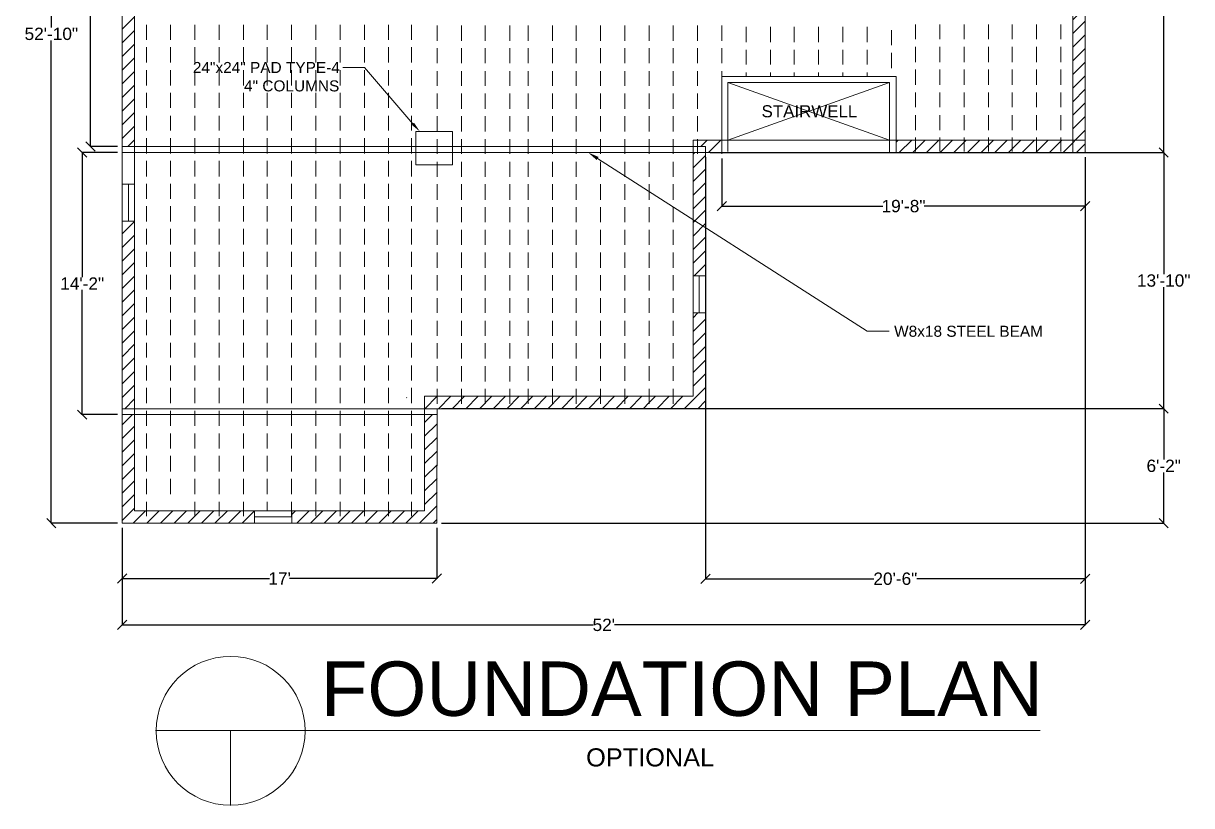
# Model space of a CAD drawing. Header units: inches. Extents: x 2489 to 6987, y 91 to 1364.
# Drawn here: x 6230 to 6987, y 273 to 780 of the extents above; entities that cross this region are included whole.
import ezdxf

# ---------------------------------------------------------------- set-up
doc = ezdxf.new("R2010")
doc.units = ezdxf.units.IN
doc.header["$MEASUREMENT"] = 0
for name, color, linetype in [('PDF2_Geometry', 7, 'Continuous'), ('PDF_Geometry', 7, 'Continuous'), ('PDF_Solid Fills', 7, 'Continuous'), ('PDF_Text', 7, 'Continuous')]:
    doc.layers.add(name, color=color, linetype=linetype)
doc.styles.add('PDF Arial', font='arial.ttf')
doc.styles.get("Standard").update_dxf_attribs({"font": 'arial.ttf'})
doc.dimstyles.get("Standard").update_dxf_attribs({"dimtxt": 8, "dimasz": 6, "dimexe": 0.18, "dimexo": 3, "dimgap": 0.09, "dimtad": 0, "dimtih": 1, "dimtoh": 1, "dimdec": 4, "dimzin": 0, "dimdsep": 46, "dimlunit": 4, "dimtxsty": 'Standard', "dimblk": 'OBLIQUE', "dimcen": 0.09, "dimadec": 0, "dimazin": 0, "dimtfac": 1, "dimtdec": 4, "dimtofl": 0, "dimtmove": 0, "dimatfit": 3, "dimldrblk": 'OBLIQUE', "dimfxl": 1, "dimtolj": 1, "dimtzin": 0, "dimarcsym": 0})

# ---------------------------------------------------------------- blocks, each defined once
blk = doc.blocks.new('_Oblique')
at = {"color": 0, "linetype": 'ByBlock', "lineweight": -2}
blk.add_line((-0.5, -0.5), (0.5, 0.5), dxfattribs=at)
blk = doc.blocks.new('*D169')
at = {"color": 0, "lineweight": -2, "transparency": 16777216}
for p, q in [((6920.78, 1019.92), (6968.78, 1019.92)), ((6968.6, 1019.92), (6968.6, 862.04)), ((6968.6, 695.94), (6968.6, 853.83)), ((6920.78, 695.94), (6968.78, 695.94))]:
    blk.add_line(p, q, dxfattribs=at)
at = {"layer": 'Defpoints', "color": 0, "lineweight": 15, "transparency": 16777216}
for p in [(6917.78, 1019.92), (6968.6, 1019.92), (6917.78, 695.94)]:
    blk.add_point(p, dxfattribs=at)
at = {"color": 0, "lineweight": -2, "transparency": 16777216, "xscale": 6, "yscale": 6, "zscale": 6}
for p, rotation in [((6968.6, 1019.92), 90), ((6968.6, 695.94), 270)]:
    blk.add_blockref('_Oblique', p, dxfattribs=dict(at, rotation=rotation))
at = {"color": 0, "lineweight": 15, "transparency": 16777216, "insert": (6968.6, 857.93), "char_height": 8, "attachment_point": 5}
blk.add_mtext("\\A1;27'", dxfattribs=at)
blk = doc.blocks.new('*D172')
at = {"color": 0, "lineweight": -2, "transparency": 16777216}
for p, q in [((6290.78, 1089.77), (6247.61, 1089.77)), ((6247.79, 1089.77), (6247.79, 776.95)), ((6247.79, 455.79), (6247.79, 768.61)), ((6290.78, 455.79), (6247.61, 455.79))]:
    blk.add_line(p, q, dxfattribs=at)
at = {"layer": 'Defpoints', "color": 0, "lineweight": 15, "transparency": 16777216}
for p in [(6293.78, 1089.77), (6247.79, 455.79), (6293.78, 455.79)]:
    blk.add_point(p, dxfattribs=at)
at = {"color": 0, "lineweight": -2, "transparency": 16777216, "xscale": 6, "yscale": 6, "zscale": 6}
for p, rotation in [((6247.79, 1089.77), 90), ((6247.79, 455.79), 270)]:
    blk.add_blockref('_Oblique', p, dxfattribs=dict(at, rotation=rotation))
at = {"color": 0, "lineweight": 15, "transparency": 16777216, "insert": (6247.79, 772.78), "char_height": 8, "attachment_point": 5}
blk.add_mtext('\\A1;52\'-10"', dxfattribs=at)
blk = doc.blocks.new('*D173')
at = {"color": 0, "lineweight": -2, "transparency": 16777216}
for p, q in [((6293.78, 452.79), (6293.78, 419.74)), ((6497.68, 452.79), (6497.68, 419.74)), ((6293.78, 419.92), (6389.23, 419.92)), ((6497.68, 419.92), (6402.23, 419.92))]:
    blk.add_line(p, q, dxfattribs=at)
at = {"layer": 'Defpoints', "color": 0, "lineweight": 15, "transparency": 16777216}
for p in [(6293.78, 455.79), (6497.68, 455.79), (6497.68, 419.92)]:
    blk.add_point(p, dxfattribs=at)
at = {"color": 0, "lineweight": -2, "transparency": 16777216, "xscale": 6, "yscale": 6, "zscale": 6, "rotation": 180}
blk.add_blockref('_Oblique', (6293.78, 419.92), dxfattribs=at)
at = {"color": 0, "lineweight": -2, "transparency": 16777216, "xscale": 6, "yscale": 6, "zscale": 6}
blk.add_blockref('_Oblique', (6497.68, 419.92), dxfattribs=at)
at = {"color": 0, "lineweight": 15, "transparency": 16777216, "insert": (6395.73, 419.92), "char_height": 8, "attachment_point": 5}
blk.add_mtext("\\A1;17'", dxfattribs=at)
blk = doc.blocks.new('*D174')
at = {"color": 0, "lineweight": -2, "transparency": 16777216}
for p, q in [((6674.64, 695.94), (6968.78, 695.94)), ((6968.6, 695.94), (6968.6, 617.13)), ((6968.6, 529.97), (6968.6, 608.78)), ((6674.64, 529.97), (6968.78, 529.97))]:
    blk.add_line(p, q, dxfattribs=at)
at = {"layer": 'Defpoints', "color": 0, "lineweight": 15, "transparency": 16777216}
for p in [(6671.64, 695.94), (6968.6, 695.94), (6671.64, 529.97)]:
    blk.add_point(p, dxfattribs=at)
at = {"color": 0, "lineweight": -2, "transparency": 16777216, "xscale": 6, "yscale": 6, "zscale": 6}
for p, rotation in [((6968.6, 695.94), 90), ((6968.6, 529.97), 270)]:
    blk.add_blockref('_Oblique', p, dxfattribs=dict(at, rotation=rotation))
at = {"color": 0, "lineweight": 15, "transparency": 16777216, "insert": (6968.6, 612.95), "char_height": 8, "attachment_point": 5}
blk.add_mtext('\\A1;13\'-10"', dxfattribs=at)
blk = doc.blocks.new('*D175')
at = {"color": 0, "lineweight": -2, "transparency": 16777216}
for p, q in [((6500.68, 529.97), (6968.78, 529.97)), ((6968.6, 529.97), (6968.6, 497.05)), ((6968.6, 455.79), (6968.6, 488.7)), ((6500.68, 455.79), (6968.78, 455.79))]:
    blk.add_line(p, q, dxfattribs=at)
at = {"layer": 'Defpoints', "color": 0, "lineweight": 15, "transparency": 16777216}
for p in [(6497.68, 529.97), (6968.6, 529.97), (6497.68, 455.79)]:
    blk.add_point(p, dxfattribs=at)
at = {"color": 0, "lineweight": -2, "transparency": 16777216, "xscale": 6, "yscale": 6, "zscale": 6}
for p, rotation in [((6968.6, 529.97), 90), ((6968.6, 455.79), 270)]:
    blk.add_blockref('_Oblique', p, dxfattribs=dict(at, rotation=rotation))
at = {"color": 0, "lineweight": 15, "transparency": 16777216, "insert": (6968.6, 492.88), "char_height": 8, "attachment_point": 5}
blk.add_mtext('\\A1;6\'-2"', dxfattribs=at)
blk = doc.blocks.new('*D176')
at = {"color": 0, "lineweight": -2, "transparency": 16777216}
for p, q in [((6917.78, 692.94), (6917.78, 389.66)), ((6293.78, 452.79), (6293.78, 389.66)), ((6293.78, 389.84), (6598.9, 389.84)), ((6917.78, 389.84), (6612.66, 389.84))]:
    blk.add_line(p, q, dxfattribs=at)
at = {"layer": 'Defpoints', "color": 0, "lineweight": 15, "transparency": 16777216}
for p in [(6917.78, 695.94), (6293.78, 455.79), (6917.78, 389.84)]:
    blk.add_point(p, dxfattribs=at)
at = {"color": 0, "lineweight": -2, "transparency": 16777216, "xscale": 6, "yscale": 6, "zscale": 6, "rotation": 180}
blk.add_blockref('_Oblique', (6293.78, 389.84), dxfattribs=at)
at = {"color": 0, "lineweight": -2, "transparency": 16777216, "xscale": 6, "yscale": 6, "zscale": 6}
blk.add_blockref('_Oblique', (6917.78, 389.84), dxfattribs=at)
at = {"color": 0, "lineweight": 15, "transparency": 16777216, "insert": (6605.78, 389.84), "char_height": 8, "attachment_point": 5}
blk.add_mtext("\\A1;52'", dxfattribs=at)
blk = doc.blocks.new('*D177')
at = {"color": 0, "lineweight": -2, "transparency": 16777216}
for p, q in [((6671.64, 692.94), (6671.64, 419.56)), ((6917.78, 692.94), (6917.78, 419.56)), ((6671.64, 419.74), (6780.81, 419.74)), ((6917.78, 419.74), (6808.61, 419.74))]:
    blk.add_line(p, q, dxfattribs=at)
at = {"layer": 'Defpoints', "color": 0, "lineweight": 15, "transparency": 16777216}
for p in [(6671.64, 695.94), (6917.78, 695.94), (6917.78, 419.74)]:
    blk.add_point(p, dxfattribs=at)
at = {"color": 0, "lineweight": -2, "transparency": 16777216, "xscale": 6, "yscale": 6, "zscale": 6, "rotation": 180}
blk.add_blockref('_Oblique', (6671.64, 419.74), dxfattribs=at)
at = {"color": 0, "lineweight": -2, "transparency": 16777216, "xscale": 6, "yscale": 6, "zscale": 6}
blk.add_blockref('_Oblique', (6917.78, 419.74), dxfattribs=at)
at = {"color": 0, "lineweight": 15, "transparency": 16777216, "insert": (6794.71, 419.74), "char_height": 8, "attachment_point": 5}
blk.add_mtext('\\A1;20\'-6"', dxfattribs=at)
blk = doc.blocks.new('*D179')
at = {"color": 0, "lineweight": -2, "transparency": 16777216}
for p, q in [((6290.78, 695.94), (6267.59, 695.94)), ((6267.77, 695.94), (6267.77, 615.13)), ((6267.77, 526.1), (6267.77, 606.92)), ((6290.78, 526.1), (6267.59, 526.1))]:
    blk.add_line(p, q, dxfattribs=at)
at = {"layer": 'Defpoints', "color": 0, "lineweight": 15, "transparency": 16777216}
for p in [(6293.78, 695.94), (6267.77, 526.1), (6293.78, 526.1)]:
    blk.add_point(p, dxfattribs=at)
at = {"color": 0, "lineweight": -2, "transparency": 16777216, "xscale": 6, "yscale": 6, "zscale": 6}
for p, rotation in [((6267.77, 695.94), 90), ((6267.77, 526.1), 270)]:
    blk.add_blockref('_Oblique', p, dxfattribs=dict(at, rotation=rotation))
at = {"color": 0, "lineweight": 15, "transparency": 16777216, "insert": (6267.77, 611.02), "char_height": 8, "attachment_point": 5}
blk.add_mtext('\\A1;14\'-2"', dxfattribs=at)
blk = doc.blocks.new('*D181')
at = {"color": 0, "lineweight": -2, "transparency": 16777216}
for p, q in [((6290.78, 894.77), (6273.05, 894.77)), ((6273.23, 894.77), (6273.23, 801.46)), ((6273.23, 699.81), (6273.23, 793.11)), ((6290.78, 699.81), (6273.05, 699.81))]:
    blk.add_line(p, q, dxfattribs=at)
at = {"layer": 'Defpoints', "color": 0, "lineweight": 15, "transparency": 16777216}
for p in [(6273.23, 894.77), (6293.78, 894.77), (6293.78, 699.81)]:
    blk.add_point(p, dxfattribs=at)
at = {"color": 0, "lineweight": -2, "transparency": 16777216, "xscale": 6, "yscale": 6, "zscale": 6}
for p, rotation in [((6273.23, 894.77), 90), ((6273.23, 699.81), 270)]:
    blk.add_blockref('_Oblique', p, dxfattribs=dict(at, rotation=rotation))
at = {"color": 0, "lineweight": 15, "transparency": 16777216, "insert": (6273.23, 797.29), "char_height": 8, "attachment_point": 5}
blk.add_mtext('\\A1;16\'-2"', dxfattribs=at)
blk = doc.blocks.new('*D182')
at = {"color": 0, "lineweight": -2, "transparency": 16777216}
for p, q in [((6682.21, 691.98), (6682.21, 660.99)), ((6917.78, 692.94), (6917.78, 660.99)), ((6682.21, 661.17), (6786.54, 661.17)), ((6917.78, 661.17), (6813.45, 661.17))]:
    blk.add_line(p, q, dxfattribs=at)
at = {"layer": 'Defpoints', "color": 0, "lineweight": 15, "transparency": 16777216}
for p in [(6682.21, 694.98), (6917.78, 695.94), (6917.78, 661.17)]:
    blk.add_point(p, dxfattribs=at)
at = {"color": 0, "lineweight": -2, "transparency": 16777216, "xscale": 6, "yscale": 6, "zscale": 6, "rotation": 180}
blk.add_blockref('_Oblique', (6682.21, 661.17), dxfattribs=at)
at = {"color": 0, "lineweight": -2, "transparency": 16777216, "xscale": 6, "yscale": 6, "zscale": 6}
blk.add_blockref('_Oblique', (6917.78, 661.17), dxfattribs=at)
at = {"color": 0, "lineweight": 15, "transparency": 16777216, "insert": (6800, 661.17), "char_height": 8, "attachment_point": 5}
blk.add_mtext('\\A1;19\'-8"', dxfattribs=at)

msp = doc.modelspace()

# ---------------------------------------------------------------- hatches: boundary and pattern name
at = {"lineweight": 15}
h = msp.add_hatch(dxfattribs=at)
h.set_pattern_fill('ANSI31', color=256, scale=50)
h.set_pattern_definition([(45, (-4910.019, 99.044), (-4.4194174, 4.4194174), [])])
h.paths.add_polyline_path([(6301.7828, 1081.76937), (6418.98925, 1081.76934), (6418.98925, 1089.76934), (6293.78287, 1089.76937), (6293.78148, 941.52289), (6301.78148, 941.52289)])
h.paths.add_polyline_path([(6301.78101, 890.58577), (6293.78101, 890.58577), (6293.77922, 699.80588), (6301.77922, 699.80588)])
h.paths.add_polyline_path([(6301.78126, 917.52289), (6293.78126, 917.52289), (6293.78105, 894.76937), (6301.78105, 894.76937)])
h.paths.add_polyline_path([(6301.77877, 651.40146), (6293.77877, 651.40146), (6293.77763, 529.96549), (6301.77763, 529.96549)])
h.paths.add_polyline_path([(6301.7776, 526.10374), (6293.7776, 526.10374), (6293.77694, 455.79072), (6379.55072, 455.79072), (6379.55072, 463.79072), (6301.77701, 463.79072)])
h.paths.add_polyline_path([(6497.80686, 526.10374), (6489.6805, 526.10374), (6489.6805, 463.79072), (6403.55072, 463.79072), (6403.55072, 455.79072), (6497.6805, 455.79072)])
h.paths.add_polyline_path([(6489.6805, 537.96549), (6489.6805, 529.96549), (6497.8138, 529.96549), (6671.6421, 529.96549), (6671.6421, 591.99778), (6663.6421, 591.99778), (6663.6421, 537.96549), (6635.22898, 537.96549), (6635.22898, 533.10556), (6635.22909, 533.10553), (6635.22909, 537.96549)])
h.paths.add_polyline_path([(6671.6421, 695.94413), (6663.6421, 695.94413), (6663.6421, 652.42318), (6671.6421, 647.2961)])
h.paths.add_polyline_path([(6671.6421, 647.2961), (6663.6421, 652.42318), (6663.6421, 615.99778), (6671.6421, 615.99778)])
h.paths.add_polyline_path([(6682.21399, 703.94413), (6666.44511, 703.94413), (6666.44511, 699.80591), (6671.6421, 699.80591), (6671.6421, 695.94413), (6682.21399, 695.94413)])
h.paths.add_polyline_path([(6795.17126, 703.94415), (6795.17126, 695.94414), (6909.78286, 695.94416), (6909.78286, 703.94416)])
h.paths.add_polyline_path([(6917.78286, 703.94416), (6909.78286, 703.94416), (6909.78286, 695.94416), (6917.78286, 695.94416)])
h.paths.add_polyline_path([(6917.78286, 848.75385), (6909.78286, 848.75385), (6909.78286, 703.94416), (6917.78286, 703.94416)])
h.paths.add_polyline_path([(6917.78286, 890.58577), (6909.78286, 890.58577), (6909.78286, 872.75385), (6917.78286, 872.75385)])
h.paths.add_polyline_path([(6917.78286, 1019.91858), (6797.69372, 1019.91858), (6797.69372, 1011.91858), (6909.78286, 1011.91858), (6909.78286, 894.76937), (6917.78286, 894.76937)])
h.paths.add_polyline_path([(6712.20039, 1019.91858), (6557.55257, 1019.91858), (6557.55256, 1089.7693), (6442.98925, 1089.76933), (6442.98925, 1081.76933), (6549.55256, 1081.76931), (6549.55257, 1011.91858), (6706.4028, 1011.91858)])

# ---------------------------------------------------------------- linework, layer by layer
for p, q in [((6293.78287, 1089.76937), (6293.77694, 455.79072)), ((6301.7828, 1081.76937), (6301.77701, 463.79072)), ((6917.78286, 695.94416), (6917.78286, 1019.91858)), ((6909.78286, 695.94416), (6909.78286, 1011.91858)), ((6663.6421, 703.94413), (6917.78285, 703.94416)), ((6663.6421, 537.96549), (6663.6421, 703.94413)), ((6671.6421, 529.96549), (6671.6421, 699.80591)), ((6671.6421, 695.94413), (6917.78286, 695.94416)), ((6489.6805, 463.79072), (6489.6805, 537.96549)), ((6489.6805, 537.96549), (6663.6421, 537.96549)), ((6497.6805, 529.96549), (6671.6421, 529.96549)), ((6497.6805, 455.79072), (6497.8138, 529.96549)), ((6301.77701, 463.79072), (6489.6805, 463.79072)), ((6293.77694, 455.79072), (6497.6805, 455.79072))]:
    msp.add_line(p, q, dxfattribs=at)
at = {"layer": 'PDF2_Geometry', "lineweight": 9}
for p, q in [((6301.77877, 675.40146), (6293.77877, 675.40146)), ((6293.77877, 651.40146), (6293.77877, 675.40146)), ((6297.77877, 675.40146), (6297.77877, 651.40146)), ((6301.77877, 675.40146), (6301.77877, 651.40146)), ((6301.77877, 651.40146), (6293.77877, 651.40146)), ((6671.6421, 615.99778), (6663.6421, 615.99778)), ((6663.6421, 591.99778), (6663.6421, 615.99778)), ((6667.6421, 615.99778), (6667.6421, 591.99778)), ((6671.6421, 615.99778), (6671.6421, 591.99778)), ((6671.6421, 591.99778), (6663.6421, 591.99778)), ((6379.55072, 463.79072), (6379.55072, 455.79072)), ((6379.55072, 463.79072), (6403.55072, 463.79072)), ((6403.55072, 463.79072), (6403.55072, 455.79072)), ((6379.55072, 459.79072), (6403.55072, 459.79072)), ((6403.55072, 455.79072), (6379.55072, 455.79072))]:
    msp.add_line(p, q, dxfattribs=at)
at = {"layer": 'PDF_Geometry', "lineweight": 9}
for points in [[(6309.55185, 778.65064), (6309.55185, 768.99617)], [(6324.99897, 778.65064), (6324.99897, 768.99617)], [(6340.76786, 778.65064), (6340.76786, 768.99617)], [(6356.53686, 778.65064), (6356.53686, 768.99617)], [(6387.75299, 778.65064), (6387.75299, 768.99617)], [(6419.29089, 778.65064), (6419.29089, 768.99617)], [(6435.05977, 778.65064), (6435.05977, 768.99617)], [(6450.82878, 778.65064), (6450.82878, 768.99617)], [(6466.2759, 778.65064), (6466.2759, 768.99617)], [(6481.2759, 778.65064), (6481.2759, 768.99617)], [(6497.8138, 778.32882), (6497.8138, 768.35256)], [(6513.5828, 778.32882), (6513.5828, 768.35256)], [(6529.0298, 778.32882), (6529.0298, 768.35256)], [(6544.79893, 778.32882), (6544.79893, 768.35256)], [(6556.70595, 778.32889), (6556.70595, 768.35262)], [(6572.47508, 778.32889), (6572.47508, 768.35262)], [(6587.92208, 778.32889), (6587.92208, 768.35262)], [(6603.69096, 778.32889), (6603.69096, 768.35262)], [(6619.46009, 778.32889), (6619.46009, 768.35262)], [(6635.22898, 778.32889), (6635.22898, 768.35262)], [(6650.67622, 778.32889), (6650.67622, 768.35262)], [(6666.44511, 778.32889), (6666.44511, 768.35262)], [(6682.21399, 778.32889), (6682.21399, 768.35262)], [(6697.98288, 777.36344), (6697.98288, 767.38717)], [(6713.75201, 777.36344), (6713.75201, 767.38717)], [(6729.19901, 777.36344), (6729.19901, 767.38717)], [(6744.96814, 777.36344), (6744.96814, 767.38717)], [(6760.73702, 777.36344), (6760.73702, 767.38717)], [(6776.50591, 777.36344), (6776.50591, 767.38717)], [(6792.27479, 775.11071), (6792.27479, 765.45625)], [(6807.72204, 778.97253), (6807.72204, 769.31806)], [(6823.49093, 778.97253), (6823.49093, 769.31806)], [(6839.25981, 778.97253), (6839.25981, 769.31806)], [(6855.02894, 778.97253), (6855.02894, 769.31806)], [(6870.47594, 778.97253), (6870.47594, 769.31806)], [(6886.24507, 778.97253), (6886.24507, 769.31806)], [(6902.01396, 778.97253), (6902.01396, 769.31806)], [(6309.55185, 764.16895), (6309.55185, 754.19266)], [(6324.99897, 764.16895), (6324.99897, 754.19266)], [(6340.76786, 764.16895), (6340.76786, 754.19266)], [(6356.53686, 764.16895), (6356.53686, 754.19266)], [(6387.75299, 764.16895), (6387.75299, 754.19266)], [(6419.29089, 764.16895), (6419.29089, 754.19266)], [(6435.05977, 764.16895), (6435.05977, 754.19266)], [(6450.82878, 764.16895), (6450.82878, 754.19266)], [(6466.2759, 764.16895), (6466.2759, 754.19266)], [(6481.2759, 764.16895), (6481.2759, 754.19266)], [(6497.8138, 763.52531), (6497.8138, 753.87087)], [(6513.5828, 763.52531), (6513.5828, 753.87087)], [(6529.0298, 763.52531), (6529.0298, 753.87087)], [(6544.79893, 763.52531), (6544.79893, 753.87087)], [(6556.70595, 763.52539), (6556.70595, 753.87093)], [(6572.47508, 763.52539), (6572.47508, 753.87093)], [(6587.92208, 763.52539), (6587.92208, 753.87093)], [(6603.69096, 763.52539), (6603.69096, 753.87093)], [(6619.46009, 763.52539), (6619.46009, 753.87093)], [(6635.22898, 763.52539), (6635.22898, 753.87093)], [(6650.67622, 763.52539), (6650.67622, 753.87093)], [(6666.44511, 763.52539), (6666.44511, 753.87093)], [(6682.21399, 763.52539), (6682.21399, 753.87093)], [(6697.98288, 762.55993), (6697.98288, 752.90547)], [(6713.75201, 762.55993), (6713.75201, 752.90547)], [(6729.19901, 762.55993), (6729.19901, 752.90547)], [(6744.96814, 762.55993), (6744.96814, 752.90547)], [(6760.73702, 762.55993), (6760.73702, 752.90547)], [(6776.50591, 762.55993), (6776.50591, 752.90547)], [(6792.27479, 760.62903), (6792.27479, 750.65274)], [(6807.72204, 764.49084), (6807.72204, 754.51455)], [(6823.49093, 764.49084), (6823.49093, 754.51455)], [(6839.25981, 764.49084), (6839.25981, 754.51455)], [(6855.02894, 764.49084), (6855.02894, 754.51455)], [(6870.47594, 764.49084), (6870.47594, 754.51455)], [(6886.24507, 764.49084), (6886.24507, 754.51455)], [(6902.01396, 764.49084), (6902.01396, 754.51455)], [(6482.0056, 714.59489), (6450.82884, 750.97453), (6436.66901, 750.97453)], [(6807.72204, 749.68733), (6807.72204, 739.71104)], [(6823.49093, 749.68733), (6823.49093, 739.71104)], [(6839.25981, 749.68733), (6839.25981, 739.71104)], [(6855.02894, 749.68733), (6855.02894, 739.71104)], [(6870.47594, 749.68733), (6870.47594, 739.71104)], [(6886.24507, 749.68733), (6886.24507, 739.71104)], [(6902.01396, 749.68733), (6902.01396, 739.71104)], [(6309.55185, 749.36545), (6309.55185, 739.38916)], [(6324.99897, 749.36545), (6324.99897, 739.38916)], [(6340.76786, 749.36545), (6340.76786, 739.38916)], [(6356.53686, 749.36545), (6356.53686, 739.38916)], [(6387.75299, 749.36545), (6387.75299, 739.38916)], [(6419.29089, 749.36545), (6419.29089, 739.38916)], [(6435.05977, 749.36545), (6435.05977, 739.38916)], [(6450.82878, 749.36545), (6450.82878, 739.38916)], [(6466.2759, 749.36545), (6466.2759, 739.38916)], [(6481.2759, 749.36545), (6481.2759, 739.38916)], [(6497.8138, 748.7218), (6497.8138, 739.06736)], [(6513.5828, 748.7218), (6513.5828, 739.06736)], [(6529.0298, 748.7218), (6529.0298, 739.06736)], [(6544.79893, 748.7218), (6544.79893, 739.06736)], [(6556.70595, 748.72189), (6556.70595, 739.06742)], [(6572.47508, 748.72189), (6572.47508, 739.06742)], [(6587.92208, 748.72189), (6587.92208, 739.06742)], [(6603.69096, 748.72189), (6603.69096, 739.06742)], [(6619.46009, 748.72189), (6619.46009, 739.06742)], [(6635.22898, 748.72189), (6635.22898, 739.06742)], [(6650.67622, 748.72189), (6650.67622, 739.06742)], [(6666.44511, 748.72189), (6666.44511, 739.06742)], [(6682.21399, 748.72189), (6682.21399, 739.06742)], [(6697.98288, 747.75642), (6697.98288, 745.13651)], [(6713.75201, 747.75642), (6713.75201, 745.13651)], [(6729.19901, 747.75642), (6729.19901, 745.13651)], [(6744.96814, 747.75642), (6744.96814, 745.13651)], [(6760.73702, 747.75642), (6760.73702, 745.13651)], [(6776.50591, 747.75642), (6776.50591, 745.13651)], [(6309.55185, 734.56194), (6309.55185, 724.90747)], [(6324.99897, 734.56194), (6324.99897, 724.90747)], [(6340.76786, 734.56194), (6340.76786, 724.90747)], [(6356.53686, 734.56194), (6356.53686, 724.90747)], [(6387.75299, 734.56194), (6387.75299, 724.90747)], [(6419.29089, 734.56194), (6419.29089, 724.90747)], [(6435.05977, 734.56194), (6435.05977, 724.90747)], [(6450.82878, 734.56194), (6450.82878, 724.90747)], [(6466.2759, 734.56194), (6466.2759, 724.90747)], [(6481.2759, 734.56194), (6481.2759, 724.90747)], [(6686.07587, 703.94411), (6790.9875, 741.27475)], [(6686.07587, 741.27475), (6790.9875, 703.94411)], [(6807.72204, 734.88382), (6807.72204, 725.22935)], [(6823.49093, 734.88382), (6823.49093, 725.22935)], [(6839.25981, 734.88382), (6839.25981, 725.22935)], [(6855.02894, 734.88382), (6855.02894, 725.22935)], [(6870.47594, 734.88382), (6870.47594, 725.22935)], [(6886.24507, 734.88382), (6886.24507, 725.22935)], [(6902.01396, 734.88382), (6902.01396, 725.22935)], [(6497.8138, 734.24011), (6497.8138, 724.26385)], [(6513.5828, 734.24011), (6513.5828, 724.26385)], [(6529.0298, 734.24011), (6529.0298, 724.26385)], [(6544.79893, 734.24011), (6544.79893, 724.26385)], [(6556.70595, 734.24018), (6556.70595, 724.26392)], [(6572.47508, 734.24018), (6572.47508, 724.26392)], [(6587.92208, 734.24018), (6587.92208, 724.26392)], [(6603.69096, 734.24018), (6603.69096, 724.26392)], [(6619.46009, 734.24018), (6619.46009, 724.26392)], [(6635.22898, 734.24018), (6635.22898, 724.26392)], [(6650.67622, 734.24018), (6650.67622, 724.26392)], [(6666.44511, 734.24018), (6666.44511, 724.26392)], [(6682.21399, 734.24018), (6682.21399, 724.26392)], [(6686.07587, 731.34383), (6686.07587, 733.27471)], [(6309.55185, 719.75843), (6309.55185, 710.10396)], [(6324.99897, 719.75843), (6324.99897, 710.10396)], [(6340.76786, 719.75843), (6340.76786, 710.10396)], [(6356.53686, 719.75843), (6356.53686, 710.10396)], [(6387.75299, 719.75843), (6387.75299, 710.10396)], [(6419.29089, 719.75843), (6419.29089, 710.10396)], [(6435.05977, 719.75843), (6435.05977, 710.10396)], [(6450.82878, 719.75843), (6450.82878, 710.10396)], [(6466.2759, 719.75843), (6466.2759, 710.10396)], [(6481.2759, 719.75843), (6481.2759, 710.10396)], [(6497.8138, 719.43661), (6497.8138, 709.46035)], [(6513.5828, 719.43661), (6513.5828, 709.46035)], [(6529.0298, 719.43661), (6529.0298, 709.46035)], [(6544.79893, 719.43661), (6544.79893, 709.46035)], [(6556.70595, 719.43667), (6556.70595, 709.46041)], [(6572.47508, 719.43667), (6572.47508, 709.46041)], [(6587.92208, 719.43667), (6587.92208, 709.46041)], [(6603.69096, 719.43667), (6603.69096, 709.46041)], [(6619.46009, 719.43667), (6619.46009, 709.46041)], [(6635.22898, 719.43667), (6635.22898, 709.46041)], [(6650.67622, 719.43667), (6650.67622, 709.46041)], [(6666.44511, 719.43667), (6666.44511, 709.46041)], [(6682.21399, 719.43667), (6682.21399, 709.46041)], [(6807.72204, 720.08031), (6807.72204, 710.42585)], [(6823.49093, 720.08031), (6823.49093, 710.42585)], [(6839.25981, 720.08031), (6839.25981, 710.42585)], [(6855.02894, 720.08031), (6855.02894, 710.42585)], [(6870.47594, 720.08031), (6870.47594, 710.42585)], [(6886.24507, 720.08031), (6886.24507, 710.42585)], [(6902.01396, 720.08031), (6902.01396, 710.42585)], [(6309.55185, 705.27674), (6309.55185, 695.30045)], [(6324.99897, 705.27674), (6324.99897, 695.30045)], [(6340.76786, 705.27674), (6340.76786, 695.30045)], [(6356.53686, 705.27674), (6356.53686, 695.30045)], [(6387.75299, 705.27674), (6387.75299, 695.30045)], [(6419.29089, 705.27674), (6419.29089, 695.30045)], [(6435.05977, 705.27674), (6435.05977, 695.30045)], [(6450.82878, 705.27674), (6450.82878, 695.30045)], [(6466.2759, 705.27674), (6466.2759, 695.30045)], [(6481.2759, 705.27674), (6481.2759, 695.30045)], [(6497.8138, 704.6331), (6497.8138, 694.97866)], [(6513.5828, 704.6331), (6513.5828, 694.97866)], [(6529.0298, 704.6331), (6529.0298, 694.97866)], [(6544.79893, 704.6331), (6544.79893, 694.97866)], [(6556.70595, 704.63316), (6556.70595, 694.97872)], [(6572.47508, 704.63316), (6572.47508, 694.97872)], [(6587.92208, 704.63316), (6587.92208, 694.97872)], [(6603.69096, 704.63316), (6603.69096, 694.97872)], [(6619.46009, 704.63316), (6619.46009, 694.97872)], [(6635.22898, 704.63316), (6635.22898, 694.97872)], [(6650.67622, 704.63316), (6650.67622, 694.97872)], [(6666.44511, 704.63316), (6666.44511, 694.97872)], [(6682.21399, 704.63316), (6682.21399, 694.97872)], [(6807.72204, 705.59856), (6807.72204, 696.58777)], [(6823.49093, 705.59856), (6823.49093, 696.58777)], [(6839.25981, 705.59856), (6839.25981, 696.58777)], [(6855.02894, 705.59856), (6855.02894, 696.58777)], [(6870.47594, 705.59856), (6870.47594, 696.58777)], [(6886.24507, 705.59856), (6886.24507, 696.58777)], [(6902.01396, 705.59856), (6902.01396, 696.58777)], [(6309.55185, 690.47323), (6309.55185, 680.49694)], [(6324.99897, 690.47323), (6324.99897, 680.49694)], [(6340.76786, 690.47323), (6340.76786, 680.49694)], [(6356.53686, 690.47323), (6356.53686, 680.49694)], [(6387.75299, 690.47323), (6387.75299, 680.49694)], [(6419.29089, 690.47323), (6419.29089, 680.49694)], [(6435.05977, 690.47323), (6435.05977, 680.49694)], [(6450.82878, 690.47323), (6450.82878, 680.49694)], [(6466.2759, 690.47323), (6466.2759, 680.49694)], [(6481.2759, 690.47323), (6481.2759, 680.49694)], [(6497.8138, 689.82959), (6497.8138, 680.17515)], [(6513.5828, 689.82959), (6513.5828, 680.17515)], [(6529.0298, 689.82959), (6529.0298, 680.17515)], [(6544.79893, 689.82959), (6544.79893, 680.17515)], [(6556.70595, 689.82965), (6556.70595, 680.17521)], [(6572.47508, 689.82965), (6572.47508, 680.17521)], [(6587.92208, 689.82965), (6587.92208, 680.17521)], [(6601.76015, 692.08232), (6776.50591, 580.09058), (6790.66586, 580.09058)], [(6603.69096, 689.82965), (6603.69096, 680.17521)], [(6619.46009, 689.82965), (6619.46009, 680.17521)], [(6635.22898, 689.82965), (6635.22898, 680.17521)], [(6650.67622, 689.82965), (6650.67622, 680.17521)], [(6309.55185, 675.66972), (6309.55185, 666.01526)], [(6324.99897, 675.66972), (6324.99897, 666.01526)], [(6340.76786, 675.66972), (6340.76786, 666.01526)], [(6356.53686, 675.66972), (6356.53686, 666.01526)], [(6387.75299, 675.66972), (6387.75299, 666.01526)], [(6419.29089, 675.66972), (6419.29089, 666.01526)], [(6435.05977, 675.66972), (6435.05977, 666.01526)], [(6450.82878, 675.66972), (6450.82878, 666.01526)], [(6466.2759, 675.66972), (6466.2759, 666.01526)], [(6481.2759, 675.66972), (6481.2759, 666.01526)], [(6497.8138, 675.3479), (6497.8138, 665.37164)], [(6513.5828, 675.3479), (6513.5828, 665.37164)], [(6529.0298, 675.3479), (6529.0298, 665.37164)], [(6544.79893, 675.3479), (6544.79893, 665.37164)], [(6556.70595, 675.34796), (6556.70595, 665.3717)], [(6572.47508, 675.34796), (6572.47508, 665.3717)], [(6587.92208, 675.34796), (6587.92208, 665.3717)], [(6603.69096, 675.34796), (6603.69096, 665.3717)], [(6619.46009, 675.34796), (6619.46009, 665.3717)], [(6635.22898, 675.34796), (6635.22898, 665.3717)], [(6650.67622, 675.34796), (6650.67622, 665.3717)], [(6309.55185, 661.18804), (6309.55185, 651.21175)], [(6324.99897, 661.18804), (6324.99897, 651.21175)], [(6340.76786, 661.18804), (6340.76786, 651.21175)], [(6356.53686, 661.18804), (6356.53686, 651.21175)], [(6387.75299, 661.18804), (6387.75299, 651.21175)], [(6419.29089, 661.18804), (6419.29089, 651.21175)], [(6435.05977, 661.18804), (6435.05977, 651.21175)], [(6450.82878, 661.18804), (6450.82878, 651.21175)], [(6466.2759, 661.18804), (6466.2759, 651.21175)], [(6481.2759, 661.18804), (6481.2759, 651.21175)], [(6497.8138, 660.54439), (6497.8138, 650.88993)], [(6513.5828, 660.54439), (6513.5828, 650.88993)], [(6529.0298, 660.54439), (6529.0298, 650.88993)], [(6544.79893, 660.54439), (6544.79893, 650.88993)], [(6556.70595, 660.54446), (6556.70595, 650.88999)], [(6572.47508, 660.54446), (6572.47508, 650.88999)], [(6587.92208, 660.54446), (6587.92208, 650.88999)], [(6603.69096, 660.54446), (6603.69096, 650.88999)], [(6619.46009, 660.54446), (6619.46009, 650.88999)], [(6635.22898, 660.54446), (6635.22898, 650.88999)], [(6650.67622, 660.54446), (6650.67622, 650.88999)], [(6309.55185, 646.38453), (6309.55185, 636.40824)], [(6324.99897, 646.38453), (6324.99897, 636.40824)], [(6340.76786, 646.38453), (6340.76786, 636.40824)], [(6356.53686, 646.38453), (6356.53686, 636.40824)], [(6387.75299, 646.38453), (6387.75299, 636.40824)], [(6419.29089, 646.38453), (6419.29089, 636.40824)], [(6435.05977, 646.38453), (6435.05977, 636.40824)], [(6450.82878, 646.38453), (6450.82878, 636.40824)], [(6466.2759, 646.38453), (6466.2759, 636.40824)], [(6481.2759, 646.38453), (6481.2759, 636.40824)], [(6497.8138, 645.74088), (6497.8138, 636.08642)], [(6513.5828, 645.74088), (6513.5828, 636.08642)], [(6529.0298, 645.74088), (6529.0298, 636.08642)], [(6544.79893, 645.74088), (6544.79893, 636.08642)], [(6556.70595, 645.74095), (6556.70595, 636.08651)], [(6572.47508, 645.74095), (6572.47508, 636.08651)], [(6587.92208, 645.74095), (6587.92208, 636.08651)], [(6603.69096, 645.74095), (6603.69096, 636.08651)], [(6619.46009, 645.74095), (6619.46009, 636.08651)], [(6635.22898, 645.74095), (6635.22898, 636.08651)], [(6650.67622, 645.74095), (6650.67622, 636.08651)], [(6309.55185, 631.58102), (6309.55185, 621.92655)], [(6324.99897, 631.58102), (6324.99897, 621.92655)], [(6340.76786, 631.58102), (6340.76786, 621.92655)], [(6356.53686, 631.58102), (6356.53686, 621.92655)], [(6387.75299, 631.58102), (6387.75299, 621.92655)], [(6419.29089, 631.58102), (6419.29089, 621.92655)], [(6435.05977, 631.58102), (6435.05977, 621.92655)], [(6450.82878, 631.58102), (6450.82878, 621.92655)], [(6466.2759, 631.58102), (6466.2759, 621.92655)], [(6481.2759, 631.58102), (6481.2759, 621.92655)], [(6497.8138, 631.2592), (6497.8138, 621.28291)], [(6513.5828, 631.2592), (6513.5828, 621.28291)], [(6529.0298, 631.2592), (6529.0298, 621.28291)], [(6544.79893, 631.2592), (6544.79893, 621.28291)], [(6556.70595, 631.25926), (6556.70595, 621.283)], [(6572.47508, 631.25926), (6572.47508, 621.283)], [(6587.92208, 631.25926), (6587.92208, 621.283)], [(6603.69096, 631.25926), (6603.69096, 621.283)], [(6619.46009, 631.25926), (6619.46009, 621.283)], [(6635.22898, 631.25926), (6635.22898, 621.283)], [(6650.67622, 631.25926), (6650.67622, 621.283)], [(6309.55185, 616.77751), (6309.55185, 607.12304)], [(6324.99897, 616.77751), (6324.99897, 607.12304)], [(6340.76786, 616.77751), (6340.76786, 607.12304)], [(6356.53686, 616.77751), (6356.53686, 607.12304)], [(6387.75299, 616.77751), (6387.75299, 607.12304)], [(6419.29089, 616.77751), (6419.29089, 607.12304)], [(6435.05977, 616.77751), (6435.05977, 607.12304)], [(6450.82878, 616.77751), (6450.82878, 607.12304)], [(6466.2759, 616.77751), (6466.2759, 607.12304)], [(6481.2759, 616.77751), (6481.2759, 607.12304)], [(6497.8138, 616.45569), (6497.8138, 606.47943)], [(6513.5828, 616.45569), (6513.5828, 606.47943)], [(6529.0298, 616.45569), (6529.0298, 606.47943)], [(6544.79893, 616.45569), (6544.79893, 606.47943)], [(6556.70595, 616.45575), (6556.70595, 606.47949)], [(6572.47508, 616.45575), (6572.47508, 606.47949)], [(6587.92208, 616.45575), (6587.92208, 606.47949)], [(6603.69096, 616.45575), (6603.69096, 606.47949)], [(6619.46009, 616.45575), (6619.46009, 606.47949)], [(6635.22898, 616.45575), (6635.22898, 606.47949)], [(6650.67622, 616.45575), (6650.67622, 606.47949)], [(6309.55185, 602.29583), (6309.55185, 592.31954)], [(6324.99897, 602.29583), (6324.99897, 592.31954)], [(6340.76786, 602.29583), (6340.76786, 592.31954)], [(6356.53686, 602.29583), (6356.53686, 592.31954)], [(6387.75299, 602.29583), (6387.75299, 592.31954)], [(6419.29089, 602.29583), (6419.29089, 592.31954)], [(6435.05977, 602.29583), (6435.05977, 592.31954)], [(6450.82878, 602.29583), (6450.82878, 592.31954)], [(6466.2759, 602.29583), (6466.2759, 592.31954)], [(6481.2759, 602.29583), (6481.2759, 592.31954)], [(6497.8138, 601.65218), (6497.8138, 591.99771)], [(6513.5828, 601.65218), (6513.5828, 591.99771)], [(6529.0298, 601.65218), (6529.0298, 591.99771)], [(6544.79893, 601.65218), (6544.79893, 591.99771)], [(6556.70595, 601.65224), (6556.70595, 591.99778)], [(6572.47508, 601.65224), (6572.47508, 591.99778)], [(6587.92208, 601.65224), (6587.92208, 591.99778)], [(6603.69096, 601.65224), (6603.69096, 591.99778)], [(6619.46009, 601.65224), (6619.46009, 591.99778)], [(6635.22898, 601.65224), (6635.22898, 591.99778)], [(6650.67622, 601.65224), (6650.67622, 591.99778)], [(6309.55185, 587.49232), (6309.55185, 577.51603)], [(6324.99897, 587.49232), (6324.99897, 577.51603)], [(6340.76786, 587.49232), (6340.76786, 577.51603)], [(6356.53686, 587.49232), (6356.53686, 577.51603)], [(6387.75299, 587.49232), (6387.75299, 577.51603)], [(6419.29089, 587.49232), (6419.29089, 577.51603)], [(6435.05977, 587.49232), (6435.05977, 577.51603)], [(6450.82878, 587.49232), (6450.82878, 577.51603)], [(6466.2759, 587.49232), (6466.2759, 577.51603)], [(6481.2759, 587.49232), (6481.2759, 577.51603)], [(6497.8138, 586.84867), (6497.8138, 577.19421)], [(6513.5828, 586.84867), (6513.5828, 577.19421)], [(6529.0298, 586.84867), (6529.0298, 577.19421)], [(6544.79893, 586.84867), (6544.79893, 577.19421)], [(6556.70595, 586.84873), (6556.70595, 577.19427)], [(6572.47508, 586.84873), (6572.47508, 577.19427)], [(6587.92208, 586.84873), (6587.92208, 577.19427)], [(6603.69096, 586.84873), (6603.69096, 577.19427)], [(6619.46009, 586.84873), (6619.46009, 577.19427)], [(6635.22898, 586.84873), (6635.22898, 577.19427)], [(6650.67622, 586.84873), (6650.67622, 577.19427)], [(6309.55185, 572.68881), (6309.55185, 563.03434)], [(6324.99897, 572.68881), (6324.99897, 563.03434)], [(6340.76786, 572.68881), (6340.76786, 563.03434)], [(6356.53686, 572.68881), (6356.53686, 563.03434)], [(6387.75299, 572.68881), (6387.75299, 563.03434)], [(6419.29089, 572.68881), (6419.29089, 563.03434)], [(6435.05977, 572.68881), (6435.05977, 563.03434)], [(6450.82878, 572.68881), (6450.82878, 563.03434)], [(6466.2759, 572.68881), (6466.2759, 563.03434)], [(6481.2759, 572.68881), (6481.2759, 563.03434)], [(6497.8138, 572.36699), (6497.8138, 562.3907)], [(6513.5828, 572.36699), (6513.5828, 562.3907)], [(6529.0298, 572.36699), (6529.0298, 562.3907)], [(6544.79893, 572.36699), (6544.79893, 562.3907)], [(6556.70595, 572.36705), (6556.70595, 562.39076)], [(6572.47508, 572.36705), (6572.47508, 562.39076)], [(6587.92208, 572.36705), (6587.92208, 562.39076)], [(6603.69096, 572.36705), (6603.69096, 562.39076)], [(6619.46009, 572.36705), (6619.46009, 562.39076)], [(6635.22898, 572.36705), (6635.22898, 562.39076)], [(6650.67622, 572.36705), (6650.67622, 562.39076)], [(6309.55185, 557.8853), (6309.55185, 548.2308)], [(6324.99897, 557.8853), (6324.99897, 548.2308)], [(6340.76786, 557.8853), (6340.76786, 548.2308)], [(6356.53686, 557.8853), (6356.53686, 548.2308)], [(6387.75299, 557.8853), (6387.75299, 548.2308)], [(6419.29089, 557.8853), (6419.29089, 548.2308)], [(6435.05977, 557.8853), (6435.05977, 548.2308)], [(6450.82878, 557.8853), (6450.82878, 548.2308)], [(6466.2759, 557.8853), (6466.2759, 548.2308)], [(6481.2759, 557.8853), (6481.2759, 548.2308)], [(6497.8138, 557.56348), (6497.8138, 547.58722)], [(6513.5828, 557.56348), (6513.5828, 547.58722)], [(6529.0298, 557.56348), (6529.0298, 547.58722)], [(6544.79893, 557.56348), (6544.79893, 547.58722)], [(6556.70595, 557.56354), (6556.70595, 547.90907)], [(6572.47508, 557.56354), (6572.47508, 547.90907)], [(6587.92208, 557.56354), (6587.92208, 547.90907)], [(6603.69096, 557.56354), (6603.69096, 547.90907)], [(6619.46009, 557.56354), (6619.46009, 547.90907)], [(6635.22898, 557.56354), (6635.22898, 547.90907)], [(6650.67622, 557.56354), (6650.67622, 547.90907)], [(6309.55185, 543.40358), (6309.55185, 533.42732)], [(6324.99897, 543.40358), (6324.99897, 533.42732)], [(6340.76786, 543.40358), (6340.76786, 533.42732)], [(6356.53686, 543.40358), (6356.53686, 533.42732)], [(6387.75299, 543.40358), (6387.75299, 533.42732)], [(6419.29089, 543.40358), (6419.29089, 533.42732)], [(6435.05977, 543.40358), (6435.05977, 533.42732)], [(6450.82878, 543.40358), (6450.82878, 533.42732)], [(6466.2759, 543.40358), (6466.2759, 533.42732)], [(6481.2759, 543.40358), (6481.2759, 533.42732)], [(6497.8138, 542.76), (6497.8138, 533.10556)], [(6513.5828, 542.76), (6513.5828, 533.10556)], [(6529.0298, 542.76), (6529.0298, 533.10556)], [(6544.79893, 542.76), (6544.79893, 533.10556)], [(6556.70595, 542.76), (6556.70595, 533.10556)], [(6572.47508, 542.76), (6572.47508, 533.10556)], [(6587.92208, 542.76), (6587.92208, 533.10556)], [(6603.69096, 542.76), (6603.69096, 533.10556)], [(6619.46009, 542.76), (6619.46009, 533.10556)], [(6635.22898, 542.76), (6635.22898, 533.10556)], [(6650.67622, 542.76), (6650.67622, 533.10556)], [(6477.86122, 536.96735), (6478.18304, 537.28916)], [(6309.55185, 528.60011), (6309.55185, 518.94561)], [(6324.99897, 528.60011), (6324.99897, 518.94561)], [(6340.76786, 528.60011), (6340.76786, 518.94561)], [(6356.53686, 528.60011), (6356.53686, 518.94561)], [(6387.75299, 528.60011), (6387.75299, 518.94561)], [(6419.29089, 528.60011), (6419.29089, 518.94561)], [(6435.05977, 528.60011), (6435.05977, 518.94561)], [(6450.82878, 528.60011), (6450.82878, 518.94561)], [(6466.2759, 528.60011), (6466.2759, 518.94561)], [(6478.18304, 526.10374), (6482.04491, 526.10374)], [(6481.2759, 528.60011), (6481.2759, 518.94561)], [(6309.55185, 513.79657), (6309.55185, 504.14213)], [(6324.99897, 513.79657), (6324.99897, 504.14213)], [(6340.76786, 513.79657), (6340.76786, 504.14213)], [(6356.53686, 513.79657), (6356.53686, 504.14213)], [(6387.75299, 513.79657), (6387.75299, 504.14213)], [(6419.29089, 513.79657), (6419.29089, 504.14213)], [(6435.05977, 513.79657), (6435.05977, 504.14213)], [(6450.82878, 513.79657), (6450.82878, 504.14213)], [(6466.2759, 513.79657), (6466.2759, 504.14213)], [(6481.2759, 513.79657), (6481.2759, 504.14213)], [(6309.55185, 499.31491), (6309.55185, 489.33859)], [(6324.99897, 499.31491), (6324.99897, 489.33859)], [(6340.76786, 499.31491), (6340.76786, 489.33859)], [(6356.53686, 499.31491), (6356.53686, 489.33859)], [(6387.75299, 499.31491), (6387.75299, 489.33859)], [(6403.52188, 489.9823), (6403.52188, 499.31491), (6403.52188, 489.33859)], [(6419.29089, 499.31491), (6419.29089, 489.33859)], [(6435.05977, 499.31491), (6435.05977, 489.33859)], [(6450.82878, 499.31491), (6450.82878, 489.33859)], [(6466.2759, 499.31491), (6466.2759, 489.33859)], [(6481.2759, 499.31491), (6481.2759, 489.33859)], [(6309.55185, 484.51137), (6309.55185, 474.53511)], [(6324.99897, 484.51137), (6324.99897, 474.53511)], [(6340.76786, 484.51137), (6340.76786, 474.53511)], [(6356.53686, 484.51137), (6356.53686, 474.53511)], [(6387.75299, 484.51137), (6387.75299, 474.53511)], [(6403.52188, 484.51137), (6403.52188, 474.53511)], [(6419.29089, 484.51137), (6419.29089, 474.53511)], [(6435.05977, 484.51137), (6435.05977, 474.53511)], [(6450.82878, 484.51137), (6450.82878, 474.53511)], [(6466.2759, 484.51137), (6466.2759, 474.53511)], [(6481.2759, 484.51137), (6481.2759, 474.53511)], [(6309.55185, 469.7079), (6309.55185, 460.37528)], [(6340.76786, 469.7079), (6340.76786, 460.37528)], [(6356.53686, 469.7079), (6356.53686, 460.37528)], [(6387.75299, 469.7079), (6387.75299, 463.79072)], [(6403.52188, 469.7079), (6403.52188, 460.37528)], [(6419.29089, 469.7079), (6419.29089, 460.37528)], [(6435.05977, 469.7079), (6435.05977, 460.37528)], [(6450.82878, 469.7079), (6450.82878, 460.37528)], [(6466.2759, 469.7079), (6466.2759, 460.37528)], [(6481.2759, 469.7079), (6481.2759, 460.37528)], [(6888.49777, 321.35102), (6315.34453, 321.35102)], [(6363.9386, 321.35102), (6363.9386, 272.75689)]]:
    msp.add_lwpolyline(points, dxfattribs=at)
for points in [[(6372.30587, 768.99617), (6372.30587, 778.65064)], [(6403.52188, 768.99617), (6403.52188, 778.65064)], [(6372.30587, 754.19266), (6372.30587, 764.16895)], [(6403.52188, 754.19266), (6403.52188, 764.16895)], [(6372.30587, 739.38916), (6372.30587, 749.36545)], [(6403.52188, 739.38916), (6403.52188, 749.36545)], [(6372.30587, 724.90747), (6372.30587, 734.56194)], [(6403.52188, 724.90747), (6403.52188, 734.56194)], [(6372.30587, 710.10396), (6372.30587, 719.75843)], [(6403.52188, 710.10396), (6403.52188, 719.75843)], [(6372.30587, 695.30045), (6372.30587, 705.27674)], [(6403.52188, 695.30045), (6403.52188, 705.27674)], [(6483.97591, 687.89874), (6507.79018, 687.89874), (6507.79018, 709.46038), (6483.97591, 709.46038)], [(6372.30587, 680.49694), (6372.30587, 690.47323)], [(6403.52188, 680.49694), (6403.52188, 690.47323)], [(6372.30587, 666.01526), (6372.30587, 675.66972)], [(6403.52188, 666.01526), (6403.52188, 675.66972)], [(6372.30587, 651.21175), (6372.30587, 661.18804)], [(6403.52188, 651.21175), (6403.52188, 661.18804)], [(6372.30587, 636.40824), (6372.30587, 646.38453)], [(6403.52188, 636.40824), (6403.52188, 646.38453)], [(6372.30587, 621.92655), (6372.30587, 631.58102)], [(6403.52188, 621.92655), (6403.52188, 631.58102)], [(6372.30587, 607.12304), (6372.30587, 616.77751)], [(6403.52188, 607.12304), (6403.52188, 616.77751)], [(6372.30587, 592.31954), (6372.30587, 602.29583)], [(6403.52188, 592.31954), (6403.52188, 602.29583)], [(6372.30587, 577.51603), (6372.30587, 587.49232)], [(6403.52188, 577.51603), (6403.52188, 587.49232)], [(6372.30587, 563.03434), (6372.30587, 572.68881)], [(6403.52188, 563.03434), (6403.52188, 572.68881)], [(6372.30587, 548.2308), (6372.30587, 557.8853)], [(6403.52188, 548.2308), (6403.52188, 557.8853)], [(6372.30587, 533.42732), (6372.30587, 543.40358)], [(6403.52188, 533.42732), (6403.52188, 543.40358)], [(6372.30587, 518.94561), (6372.30587, 528.60011)], [(6403.52188, 518.94561), (6403.52188, 528.60011)], [(6372.30587, 504.14213), (6372.30587, 513.79657)], [(6403.52188, 504.14213), (6403.52188, 513.79657)], [(6372.30587, 489.33859), (6372.30587, 499.31491)], [(6372.30587, 474.53511), (6372.30587, 484.51137)], [(6372.30587, 460.37528), (6372.30587, 469.7079)]]:
    msp.add_lwpolyline(points, close=True, dxfattribs=at)
at = {"layer": 'PDF_Geometry', "lineweight": 18}
for points in [[(6795.17126, 745.13651), (6682.2139, 745.13651)], [(6682.21399, 745.13651), (6682.21399, 696.58777)], [(6795.17126, 745.13651), (6795.17126, 695.94413)], [(6790.9875, 741.27473), (6790.9875, 695.94413), (6478.18295, 695.94413)], [(6790.9875, 741.27473), (6686.07587, 741.27473)], [(6686.07587, 741.27473), (6686.07587, 696.58777)], [(6482.04491, 699.80588), (6293.78284, 699.80588)], [(6671.6421, 699.80591), (6478.18295, 699.80591)], [(6482.04491, 695.94413), (6293.78284, 695.94413)], [(6497.8138, 529.96549), (6293.78284, 529.96549)], [(6497.8138, 526.10374), (6293.78284, 526.10374)]]:
    msp.add_lwpolyline(points, dxfattribs=at)
at = {"layer": 'PDF_Geometry', "lineweight": 20}
msp.add_lwpolyline([(6635.22909, 540.82909), (6635.22909, 533.10553)], close=True, dxfattribs=at)
at = {"layer": 'PDF_Geometry', "lineweight": 9}
msp.add_circle((6363.97463, 321.25168), 48.23639, dxfattribs=at)
at = {"layer": 'PDF_Solid Fills', "transparency": 33554559}
for points in [[(6482.82839, 715.25306), (6486.69014, 709.46038), (6481.21928, 713.9659)], [(6601.11663, 691.11691), (6595.64558, 695.94413), (6602.40392, 693.04779)]]:
    msp.add_solid(points, dxfattribs=at)

# ---------------------------------------------------------------- texts
at = {"layer": 'PDF_Text', "attachment_point": 7, "style": 'PDF Arial'}
for s, insert, char_height in [('24"x24" PAD TYPE-4', (6339.51503, 747.45049), 7.1413541), ('4" COLUMNS', (6372.66427, 735.42442), 7.141354), ('STAIRWELL', (6708.01862, 718.63638), 7.832514), ('W8x18 STEEL BEAM', (6793.92866, 576.4428), 7.1413541), ('FOUNDATION PLAN', (6422.49429, 330.41319), 35.2453682), ('OPTIONAL', (6594.32978, 297.97452), 11.748299)]:
    msp.add_mtext(s, dxfattribs=dict(at, insert=insert, char_height=char_height))

# ---------------------------------------------------------------- dimensions: what is measured, and where the dimension line sits
at = {"lineweight": 15}
for base, p1, p2, picture, middle in [((6247.7918592709, 455.7907189182), (6293.7828722683, 1089.7693692994), (6293.776937179, 455.7907189182), '*D172', (6247.7918592709, 772.7800441088)), ((6968.59505, 1019.91858), (6917.78286, 695.94416), (6917.78286, 1019.91858), '*D169', (6968.59505, 857.93137)), ((6968.59505, 695.94413), (6671.6421, 529.96549), (6671.6421, 695.94413), '*D174', (6968.59505, 612.95481))]:
    dim = msp.add_linear_dim(base=base, p1=p1, p2=p2, angle=90, dimstyle='Standard', dxfattribs=at)
    dim.commit()
    dim.dimension.update_dxf_attribs({"geometry": picture, "text_midpoint": middle})
for base, p1, p2, text, picture, middle in [((6273.23193, 894.76937), (6293.78284, 699.80588), (6293.78105, 894.76937), '16\'-2"', '*D181', (6273.23193, 797.28762)), ((6267.76794, 526.10374), (6293.78284, 695.94413), (6293.78284, 526.10374), '14\'-2"', '*D179', (6267.76794, 611.02393)), ((6968.59505, 529.96549), (6497.6805, 455.79072), (6497.6805, 529.96549), '6\'-2"', '*D175', (6968.59505, 492.8781))]:
    dim = msp.add_linear_dim(base=base, p1=p1, p2=p2, angle=90, text=text, dimstyle='Standard', dxfattribs=at)
    dim.commit()
    dim.dimension.update_dxf_attribs({"geometry": picture, "text_midpoint": middle})
dim = msp.add_linear_dim(base=(6917.78286, 389.84161), p1=(6293.77694, 455.79072), p2=(6917.78286, 695.94416), dimstyle='Standard', dxfattribs=at)
dim.commit()
dim.dimension.update_dxf_attribs({"geometry": '*D176', "text_midpoint": (6605.7799, 389.84161)})
for base, p1, p2, text, picture, middle in [((6917.78286, 419.73562), (6671.6421, 695.94413), (6917.78286, 695.94413), '20\'-6"', '*D177', (6794.71248, 419.73562)), ((6917.78286, 661.17054), (6682.21399, 694.97872), (6917.78286, 695.94413), '19\'-8"', '*D182', (6799.99842, 661.17054)), ((6497.6805, 419.91562), (6293.77694, 455.79072), (6497.6805, 455.79072), "17'", '*D173', (6395.72872, 419.91562))]:
    dim = msp.add_linear_dim(base=base, p1=p1, p2=p2, text=text, dimstyle='Standard', dxfattribs=at)
    dim.commit()
    dim.dimension.update_dxf_attribs({"geometry": picture, "text_midpoint": middle})

doc.saveas('drawing.dxf')
